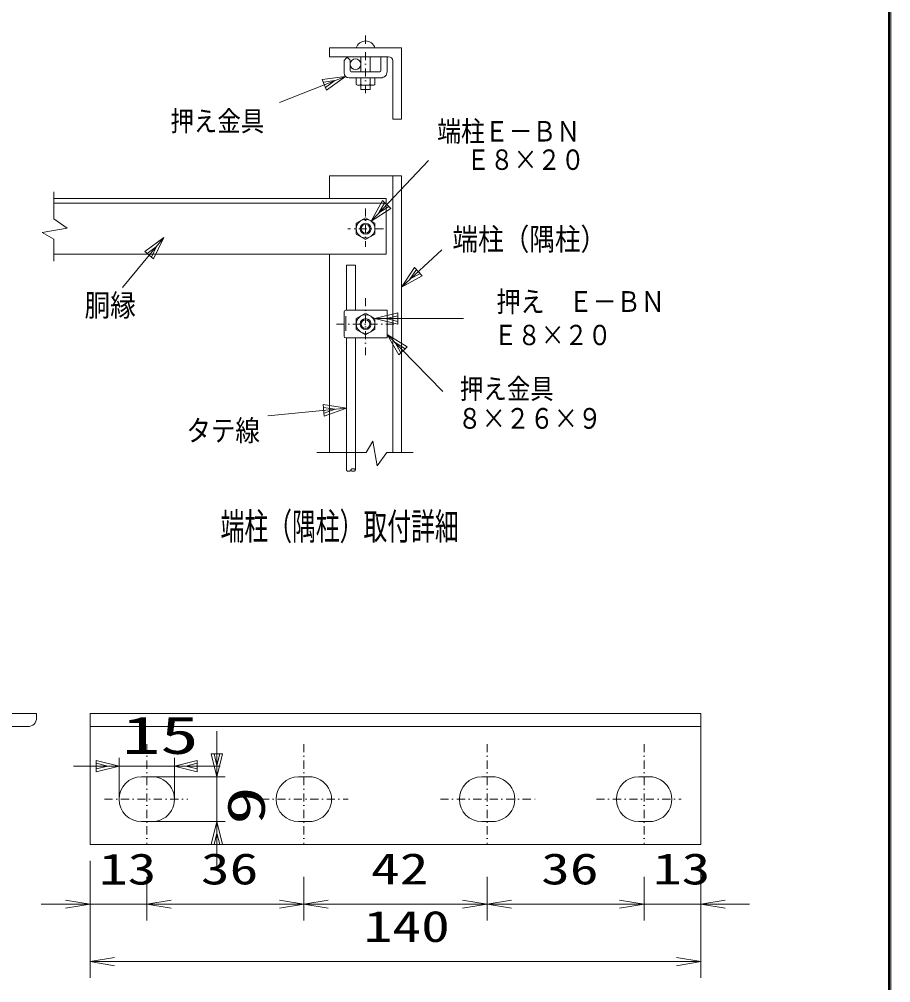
# Model space of a CAD drawing. Units: millimetres, scale not verified, with parts at other scales. Extents: x -4425 to 4425, y -3150 to 3150.
# Drawn here: x 2595 to 4200, y -394 to 1381 of the extents above; entities that cross this region are included whole.
import ezdxf
from ezdxf.enums import TextEntityAlignment as Align

# ---------------------------------------------------------------- set-up
doc = ezdxf.new("R2010")
doc.units = ezdxf.units.MM
doc.header["$LTSCALE"] = 30
doc.linetypes.add('USER1', pattern=[1.01, 0.5, -0.25, 0.01, -0.25])
for name, color, linetype, lineweight in [('0-0_1', 4, 'Continuous', 18), ('0-1_2', 7, 'Continuous', 9), ('0-2_0', 2, 'Continuous', 18), ('0-5_WAKU', 7, 'Continuous', 9)]:
    doc.layers.add(name, color=color, linetype=linetype, lineweight=lineweight)
doc.styles.add('ＭＳ ゴシック', font='')
doc.styles.get('ＭＳ ゴシック').set_extended_font_data('MS Gothic')

# ---------------------------------------------------------------- blocks, each defined once
blk = doc.blocks.new('C22')
at = {"layer": '0-0_1'}
blk.add_line((230038.3, 133777.5), (233200.7, 137138.1), dxfattribs=at)
blk.add_lwpolyline([(231131.2, 134479.2), (230038.3, 133777.5), (230672.4, 134911)], close=True, dxfattribs=at)
blk.add_lwpolyline([(231016.5, 134587.2), (230470.1, 134236.3), (230787.1, 134803)], dxfattribs=at)
blk = doc.blocks.new('C23')
at = {"layer": '0-0_1'}
blk.add_line((231720, 130134.3), (233936.3, 132200.1), dxfattribs=at)
blk.add_lwpolyline([(232856.5, 130763), (231720, 130134.3), (232427, 131223.8)], close=True, dxfattribs=at)
blk.add_lwpolyline([(232749.1, 130878.2), (232180.9, 130563.9), (232534.4, 131108.6)], dxfattribs=at)
blk = doc.blocks.new('C24')
at = {"layer": '0-0_1'}
blk.add_line((228624.2, 141780.1), (224976.3, 140335.1), dxfattribs=at)
blk.add_lwpolyline([(227336.8, 141608.9), (228624.2, 141780.1), (227568.8, 141023.2)], close=True, dxfattribs=at)
blk.add_lwpolyline([(227394.8, 141462.5), (228038.5, 141548), (227510.8, 141169.6)], dxfattribs=at)
blk = doc.blocks.new('C25')
at = {"layer": '0-0_1'}
blk.add_line((218575.8, 132865.3), (216290.6, 130112.6), dxfattribs=at)
blk.add_lwpolyline([(217528.6, 132097), (218575.8, 132865.3), (218013.3, 131694.6)], close=True, dxfattribs=at)
blk.add_lwpolyline([(217649.8, 131996.4), (218173.4, 132380.5), (217892.1, 131795.2)], dxfattribs=at)
blk = doc.blocks.new('C26')
at = {"layer": '0-0_1'}
blk.add_line((230915.1, 127517.3), (234003.2, 124361.7), dxfattribs=at)
blk.add_lwpolyline([(231571.3, 126396.4), (230915.1, 127517.3), (232021.5, 126837.1)], close=True, dxfattribs=at)
blk.add_lwpolyline([(231683.8, 126506.6), (231355.8, 127067), (231909, 126726.9)], dxfattribs=at)
blk = doc.blocks.new('C27')
at = {"layer": '0-0_1'}
blk.add_line((230245.3, 128388.2), (235137.2, 128400.5), dxfattribs=at)
blk.add_lwpolyline([(231506.1, 128076.4), (230245.3, 128388.2), (231504.5, 128706.4)], close=True, dxfattribs=at)
blk.add_lwpolyline([(231505.7, 128233.9), (230875.3, 128389.8), (231504.9, 128548.9)], dxfattribs=at)
blk = doc.blocks.new('C28')
at = {"layer": '0-0_1'}
blk.add_line((228671, 123448), (224332.5, 123009), dxfattribs=at)
blk.add_lwpolyline([(227385.7, 123634.5), (228671, 123448), (227449.1, 123007.7)], close=True, dxfattribs=at)
blk.add_lwpolyline([(227401.6, 123477.8), (228044.2, 123384.6), (227433.3, 123164.4)], dxfattribs=at)
blk = doc.blocks.new('DARROWS')
at = {"layer": '0-2_0'}
blk.add_line((0, 0), (-29.97, 0), dxfattribs=at)
blk.add_lwpolyline([(-30, -5), (0, 0), (-30, 5)], dxfattribs=at)

msp = doc.modelspace()

# ---------------------------------------------------------------- linework, layer by layer
at = {"layer": '0-0_1', "linetype": 'USER1'}
for p, q in [((3232.67, 1351.08), (3232.67, 1239.81)), ((3232.67, 1032.83), (3232.67, 961.78)), ((3265.44, 995.31), (3200.22, 995.31)), ((3232.67, 867.33), (3232.67, 762.15)), ((3284.87, 819.65), (3176.57, 819.65)), ((2829.6, 45.79), (2829.6, -139.04)), ((3118.88, 45.79), (3118.88, -139.04)), ((3456.38, 45.79), (3456.38, -139.04)), ((3745.67, 45.79), (3745.67, -139.04)), ((2751.68, -55.8), (2905.11, -55.8)), ((3039.81, -55.8), (3200.54, -55.8)), ((3370.47, -55.8), (3547.67, -55.8)), ((3657.91, -55.8), (3814.17, -55.8))]:
    msp.add_line(p, q, dxfattribs=at)
at = {"layer": '0-0_1', "color": 7, "lineweight": 9}
for p, q in [((3299, 1328.53), (3166.34, 1328.53)), ((3166.34, 1328.53), (3166.34, 1312.14)), ((3299, 1328.53), (3299, 1197.32)), ((3275.11, 1312.14), (3166.34, 1312.14)), ((3193.17, 1303.53), (3193.17, 1282.37)), ((3194.16, 1306.34), (3196.42, 1309.16)), ((3203.36, 1306.34), (3201.1, 1309.16)), ((3204.35, 1303.53), (3204.35, 1286.05)), ((3224.06, 1312.14), (3224.06, 1284.55)), ((3241.28, 1312.14), (3241.28, 1284.55)), ((3260.99, 1312.14), (3260.99, 1286.78)), ((3272.17, 1312.14), (3272.17, 1284.55)), ((3282.61, 1304.64), (3282.61, 1197.32)), ((3258.76, 1284.55), (3205.85, 1284.55)), ((3260.99, 1273.37), (3202.17, 1273.37)), ((3224.06, 1259.59), (3224.06, 1251.56)), ((3241.28, 1251.56), (3224.06, 1251.56)), ((3241.28, 1259.59), (3241.28, 1251.56)), ((3282.61, 1197.32), (3299, 1197.32)), ((3166.34, 1092.95), (3166.34, 1051.2)), ((3299, 1092.95), (3166.34, 1092.95)), ((3282.61, 1092.95), (3282.61, 583.03)), ((3299, 1092.95), (3299, 583.03)), ((3270.68, 1051.21), (2658.05, 1051.21)), ((3270.68, 1051.21), (3270.68, 948.32)), ((3270.68, 1042.26), (2658.05, 1042.26)), ((3270.68, 948.32), (2658.05, 948.32)), ((3166.34, 948.32), (3166.34, 583.03)), ((3197.37, 927.85), (3197.37, 844.75)), ((3213.76, 927.85), (3197.37, 927.85)), ((3213.76, 927.85), (3213.76, 845)), ((3193.17, 842), (3193.17, 797.3)), ((3272.17, 845), (3196.17, 845)), ((3272.17, 845), (3272.17, 794.3)), ((3196.17, 834.02), (3196.17, 807.16)), ((3272.17, 794.3), (3196.17, 794.3)), ((3197.37, 794.3), (3197.37, 550.79)), ((3213.76, 794.3), (3213.76, 550.79)), ((2425.64, 102.04), (2626.53, 102.04)), ((2626.53, 94), (2626.53, 102.04)), ((2725.13, 102.04), (3850.13, 102.04)), ((2725.13, 102.04), (2725.13, -139.04)), ((3850.13, 102.04), (3850.13, -139.04)), ((2441.71, 77.93), (2610.46, 77.93)), ((2725.13, 77.93), (3850.13, 77.93)), ((2819.87, -14.47), (2839.32, -14.47)), ((2839.32, -14.47), (2869.32, -14.47)), ((3109.16, -14.47), (3128.6, -14.47)), ((3446.66, -14.47), (3466.1, -14.47)), ((3735.94, -14.47), (3755.39, -14.47)), ((2778.55, -55.8), (2778.55, -25.8)), ((2880.64, -55.8), (2880.64, -25.8)), ((2819.87, -97.12), (2839.32, -97.12)), ((2839.32, -97.12), (2869.32, -97.12)), ((3109.16, -97.12), (3128.61, -97.12)), ((3446.66, -97.12), (3466.11, -97.12)), ((3735.94, -97.12), (3755.39, -97.12)), ((2725.13, -139.04), (3850.13, -139.04))]:
    msp.add_line(p, q, dxfattribs=at)
at = {"layer": '0-0_1'}
for p, q in [((2658.05, 1063.1), (2658.05, 1013.77)), ((2658.05, 976.06), (2658.05, 935.49)), ((3234, 583.03), (3246.08, 604.07)), ((3246.08, 604.07), (3254.06, 558.38)), ((3234, 583.03), (3142.73, 583.03)), ((3254.06, 558.38), (3271.71, 583.03)), ((3320.14, 583.03), (3271.71, 583.03)), ((2778.55, -25.8), (2778.55, 20.19)), ((2880.64, -25.8), (2880.64, 20.19)), ((2778.55, 5.19), (2880.64, 5.19)), ((2869.32, -14.47), (2973.76, -14.47)), ((2958.76, -14.47), (2958.76, -97.12)), ((2869.32, -97.12), (2973.76, -97.12))]:
    msp.add_line(p, q, dxfattribs=at)
for points in [[(2658.05, 976.06), (2637.01, 988.15), (2682.7, 996.12), (2658.05, 1013.77)], [(3197.38, 550.79), (3197.38, 550.69), (3197.39, 550.58), (3197.42, 550.47), (3197.45, 550.35), (3197.5, 550.23), (3197.56, 550.1), (3197.63, 549.98), (3197.72, 549.85), (3197.83, 549.71), (3197.96, 549.58), (3198.11, 549.45), (3198.28, 549.32), (3198.48, 549.19), (3198.69, 549.07), (3198.93, 548.95), (3199.19, 548.84), (3199.47, 548.75), (3199.77, 548.66), (3200.08, 548.58), (3200.42, 548.52), (3200.76, 548.48), (3201.11, 548.46), (3201.46, 548.45), (3201.82, 548.46), (3202.17, 548.48), (3202.51, 548.52), (3202.84, 548.58), (3203.16, 548.66), (3203.46, 548.75), (3203.74, 548.84), (3204, 548.95), (3204.24, 549.07), (3204.45, 549.19), (3204.65, 549.32), (3204.82, 549.45), (3204.97, 549.58), (3205.1, 549.71), (3205.21, 549.85), (3205.3, 549.98)], [(3205.3, 549.98), (3205.37, 550.1), (3205.43, 550.23), (3205.48, 550.35), (3205.51, 550.47), (3205.54, 550.58), (3205.55, 550.69), (3205.55, 550.79)], [(3205.81, 551.61), (3205.73, 551.48), (3205.67, 551.35), (3205.63, 551.23), (3205.59, 551.12), (3205.57, 551), (3205.56, 550.89), (3205.55, 550.79), (3205.56, 550.69), (3205.57, 550.58), (3205.59, 550.47), (3205.63, 550.35), (3205.67, 550.23), (3205.73, 550.1), (3205.81, 549.98), (3205.9, 549.85), (3206.01, 549.71), (3206.14, 549.58), (3206.29, 549.45), (3206.46, 549.32), (3206.65, 549.19), (3206.87, 549.07), (3207.1, 548.95), (3207.36, 548.84), (3207.64, 548.75), (3207.94, 548.66), (3208.26, 548.58), (3208.59, 548.52), (3208.93, 548.48), (3209.28, 548.46), (3209.64, 548.45), (3209.99, 548.46), (3210.34, 548.48), (3210.69, 548.52), (3211.02, 548.58), (3211.34, 548.66), (3211.64, 548.75), (3211.92, 548.84), (3212.18, 548.95), (3212.41, 549.07)], [(3213.73, 550.79), (3213.72, 550.89), (3213.71, 551), (3213.69, 551.12), (3213.65, 551.23), (3213.61, 551.35), (3213.55, 551.48), (3213.47, 551.61), (3213.38, 551.74), (3213.27, 551.87), (3213.14, 552), (3212.99, 552.13), (3212.82, 552.26), (3212.63, 552.39), (3212.41, 552.51), (3212.18, 552.63), (3211.92, 552.74), (3211.64, 552.84), (3211.34, 552.92), (3211.02, 553), (3210.69, 553.06), (3210.34, 553.1), (3209.99, 553.13), (3209.64, 553.13), (3209.28, 553.13), (3208.93, 553.1), (3208.59, 553.06), (3208.26, 553), (3207.94, 552.92), (3207.64, 552.84), (3207.36, 552.74), (3207.1, 552.63), (3206.87, 552.51), (3206.65, 552.39), (3206.46, 552.26), (3206.29, 552.13), (3206.14, 552), (3206.01, 551.87), (3205.9, 551.74), (3205.81, 551.61)], [(3212.41, 549.07), (3212.63, 549.19), (3212.82, 549.32), (3212.99, 549.45), (3213.14, 549.58), (3213.27, 549.71), (3213.38, 549.85), (3213.47, 549.98), (3213.55, 550.1), (3213.61, 550.23), (3213.65, 550.35), (3213.69, 550.47), (3213.71, 550.58), (3213.72, 550.69), (3213.73, 550.79)], [(2958.76, 69.53), (2958.76, -14.47), (2948.26, 27.53), (2969.26, 27.53), (2958.76, -14.47)], [(2964.01, 27.53), (2958.76, 6.53), (2953.51, 27.53)], [(2694.55, 5.19), (2778.55, 5.19), (2736.55, -5.31), (2736.55, 15.69), (2778.55, 5.19)], [(2736.55, 10.44), (2757.55, 5.19), (2736.55, -0.06)], [(2964.64, 5.19), (2880.64, 5.19), (2922.64, 15.69), (2922.64, -5.31), (2880.64, 5.19)], [(2922.64, -0.06), (2901.64, 5.19), (2922.64, 10.44)], [(2958.76, -181.12), (2958.76, -97.12), (2969.26, -139.12), (2948.26, -139.12), (2958.76, -97.12)], [(2953.51, -139.12), (2958.76, -118.12), (2964.01, -139.12)]]:
    msp.add_lwpolyline(points, dxfattribs=at)
at = {"layer": '0-0_1', "color": 7, "lineweight": 9}
msp.add_circle((3214.01, 1298.35), 9.86, dxfattribs=at)
for centre, radius, start, end in [((3197.67, 1303.53), 4.5, 141.30075, 180), ((3198.76, 1307.29), 3, 38.69888, 141.30209), ((3199.85, 1303.53), 4.5, 0, 38.69908), ((3275.11, 1304.64), 7.5, 0, 90), ((3202.17, 1282.37), 9, 180, 270), ((3205.85, 1286.05), 1.5, 180, 270), ((3258.76, 1286.78), 2.24, 270, 0), ((3260.99, 1284.55), 11.18, 270, 0.00058), ((3196.17, 842), 3, 90, 180), ((3196.17, 797.3), 3, 180, 270), ((2610.46, 94), 16.07, 269.99985, 0), ((2819.87, -55.8), 41.32, 90, 270), ((2839.32, -55.8), 41.32, 270, 90.00079), ((3109.16, -55.8), 41.32, 90, 270), ((3128.6, -55.8), 41.32, 270, 90.00094), ((3446.66, -55.8), 41.32, 90, 270), ((3466.1, -55.8), 41.32, 270, 90.0011), ((3735.94, -55.8), 41.32, 90, 270), ((3755.39, -55.8), 41.32, 270, 90.00119)]:
    msp.add_arc(centre, radius, start, end, dxfattribs=at)
at = {"layer": '0-1_2'}
for p, q in [((3215.45, 1273.37), (3249.89, 1273.37)), ((3215.45, 1273.37), (3215.45, 1260.93)), ((3217.76, 1259.59), (3215.45, 1260.93)), ((3224.06, 1273.37), (3224.06, 1260.93)), ((3241.28, 1273.37), (3241.28, 1260.93)), ((3249.89, 1273.37), (3249.89, 1260.93))]:
    msp.add_line(p, q, dxfattribs=at)
msp.add_lwpolyline([(3217.76, 1259.59), (3247.58, 1259.59), (3249.89, 1260.93)], dxfattribs=at)
for points in [[(3249.88, 1005.24), (3232.67, 1015.18), (3215.46, 1005.24), (3215.46, 985.37), (3232.67, 975.43), (3249.88, 985.37)], [(3249.88, 829.59), (3232.67, 839.52), (3215.46, 829.59), (3215.46, 809.71), (3232.67, 799.77), (3249.88, 809.71)]]:
    msp.add_lwpolyline(points, close=True, dxfattribs=at)
for centre, radius in [((3232.67, 995.31), 17.21), ((3232.67, 995.31), 9.94), ((3232.67, 995.31), 7.95), ((3232.67, 819.65), 17.21), ((3232.67, 819.65), 9.94), ((3232.67, 819.65), 7.95)]:
    msp.add_circle(centre, radius, dxfattribs=at)
for centre, radius, start, end in [((3232.67, 1323.34), 17.98, 16.786, 163.21411), ((3217.76, 1275.16), 15.56, 270, 293.88333), ((3232.67, 1288.06), 28.47, 252.40132, 287.59955), ((3247.58, 1275.16), 15.56, 246.11794, 270)]:
    msp.add_arc(centre, radius, start, end, dxfattribs=at)
at = {"layer": '0-2_0', "color": 1}
for p, q in [((2725.13, -169.04), (2725.13, -385)), ((2725.13, -170.04), (2725.13, -279.23)), ((3850.13, -169.04), (3850.13, -385)), ((2829.6, -199.04), (2829.6, -278.96)), ((2829.6, -200.04), (2829.6, -279.23)), ((3118.88, -199.04), (3118.88, -278.96)), ((3118.88, -199.04), (3118.88, -278.96)), ((3456.38, -199.04), (3456.38, -278.96)), ((3456.38, -199.04), (3456.38, -278.96)), ((3745.67, -199.04), (3745.67, -278.96)), ((3745.67, -199.04), (3745.67, -278.96)), ((3850.13, -199.04), (3850.13, -278.96))]:
    msp.add_line(p, q, dxfattribs=at)
at = {"layer": '0-2_0'}
for p, q in [((2680.13, -249.23), (2635.13, -249.23)), ((2725.13, -249.23), (2829.6, -249.23)), ((2874.6, -248.96), (3073.88, -248.96)), ((2874.6, -249.23), (2919.6, -249.23)), ((3163.88, -248.96), (3411.38, -248.96)), ((3501.38, -248.96), (3700.67, -248.96)), ((3700.67, -248.96), (3655.67, -248.96)), ((3745.67, -248.96), (3850.13, -248.96)), ((3895.13, -248.96), (3940.13, -248.96)), ((2770.13, -355), (3805.13, -355))]:
    msp.add_line(p, q, dxfattribs=at)
at = {"layer": '0-5_WAKU'}
msp.add_lwpolyline([(-4050, 2925), (4200, 2925), (4200, -2925), (-4050, -2925)], close=True, dxfattribs=at)
for points in [[(4198, 2923), (4198, -2923), (-4048, -2923)], [(4196, 2921), (4196, -2921), (-4046, -2921)]]:
    msp.add_lwpolyline(points, dxfattribs=at)

# ---------------------------------------------------------------- block references
at = {"layer": '0-2_0'}
for name, p, xscale, yscale in [('C24', (-4425, -3450), 0.03333333, 0.03333333), ('C22', (-4425, -3450), 0.03333333, 0.03333333), ('C25', (-4425, -3450), 0.03333333, 0.03333333), ('C23', (-4425, -3450), 0.03333333, 0.03333333), ('C27', (-4425, -3450), 0.03333333, 0.03333333), ('C26', (-4425, -3450), 0.03333333, 0.03333333), ('C28', (-4425, -3450), 0.03333333, 0.03333333), ('DARROWS', (2725.13, -249.23), 1.5, 1.5), ('DARROWS', (3118.88, -248.96), 1.5, 1.5), ('DARROWS', (3456.38, -248.96), 1.5, 1.5), ('DARROWS', (3745.67, -248.96), 1.5, 1.5), ('DARROWS', (3745.67, -248.96), 1.5, 1.5), ('DARROWS', (3850.13, -355), 1.5, 1.5)]:
    msp.add_blockref(name, p, dxfattribs=dict(at, xscale=xscale, yscale=yscale))
at = {"layer": '0-2_0', "xscale": 1.5, "yscale": 1.5, "rotation": 180}
for p in [(2829.6, -248.96), (2829.6, -249.23), (3118.88, -248.96), (3456.38, -248.96), (3850.13, -248.96), (2725.13, -355)]:
    msp.add_blockref('DARROWS', p, dxfattribs=at)

# ---------------------------------------------------------------- texts
at = {"layer": '0-0_1', "style": 'ＭＳ ゴシック'}
for s, height, width, p in [('押え金具', 37.26, 0.85, (2873.14, 1163.79)), ('端柱Ｅ－ＢＮ', 37.83, 0.85, (3364.58, 1144.56)), ('Ｅ８×２０', 37.61, 0.85, (3418.27, 1092.43)), ('端柱（隅柱）', 40.69, 0.85, (3392.68, 943.56)), ('胴縁', 40.69, 0.85, (2714.91, 821.67)), ('押え\u3000Ｅ－ＢＮ', 38.2, 0.85, (3473.81, 830.52)), ('Ｅ８×２０', 37.4, 0.85, (3468.93, 769.55)), ('押え金具', 37.26, 0.85, (3406.49, 670.64)), ('８×２６×９', 38.2, 0.85, (3402.39, 615.33)), ('タテ線', 38.93, 0.85, (2902.51, 592.22)), ('端柱（隅柱）取付詳細', 49.48, 0.65, (2965.5, 407.25)), ('15', 69.27, 1.5, (2784, 6.86))]:
    msp.add_text(s, height=height, dxfattribs=dict(at, width=width)).set_placement(p, align=Align.BOTTOM_LEFT)
at = {"layer": '0-0_1', "style": 'ＭＳ ゴシック', "width": 1.5}
msp.add_text('6', height=69.27, rotation=270, dxfattribs=at).set_placement((2958.93, -32.16), align=Align.BOTTOM_LEFT)
at = {"layer": '0-2_0', "color": 3, "style": 'ＭＳ ゴシック', "width": 1.35}
for s, p in [('13', (2741.36, -230.34)), ('36', (2929.24, -230.06)), ('42', (3242.63, -230.06)), ('36', (3556.02, -230.06)), ('13', (3761.9, -230.06)), ('140', (3229.13, -336.1))]:
    msp.add_text(s, height=57.62, dxfattribs=at).set_placement(p, align=Align.BOTTOM_LEFT)

doc.saveas('drawing.dxf')
